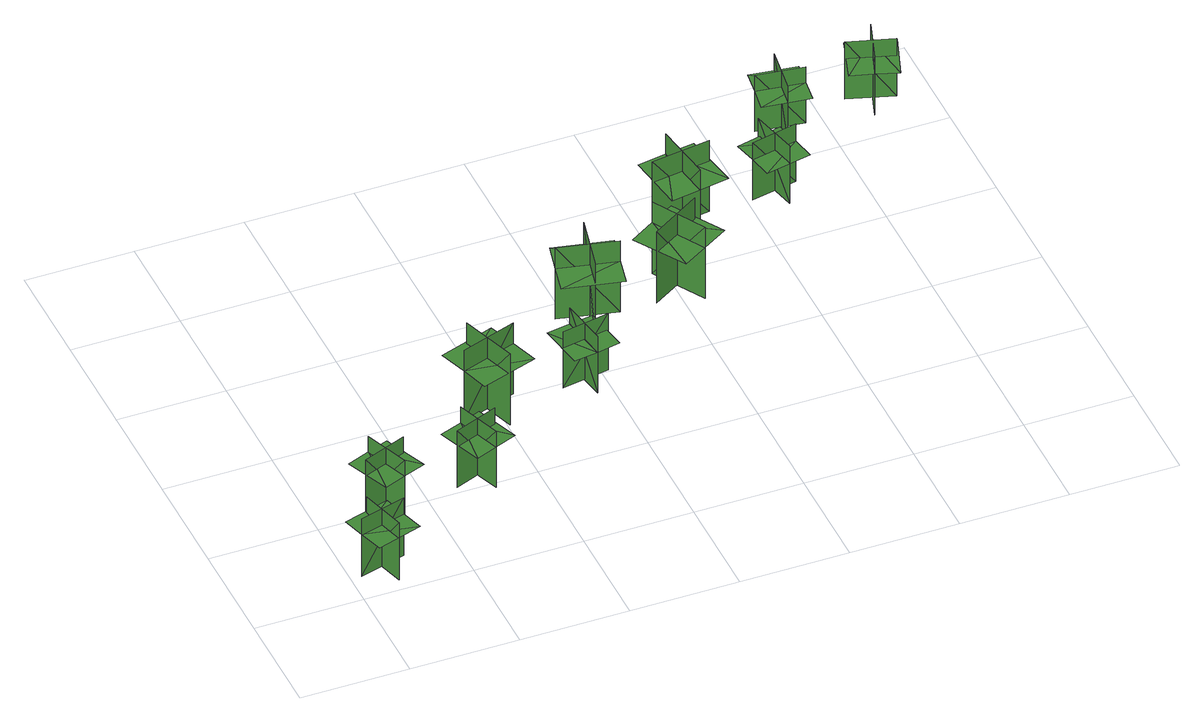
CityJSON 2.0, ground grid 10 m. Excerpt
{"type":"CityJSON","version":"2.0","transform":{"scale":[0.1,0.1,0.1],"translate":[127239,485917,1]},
"CityObjects":{
"tree1":{"type":"SolitaryVegetationObject","geometry":[{"type":"MultiSurface","lod":"1","boundaries":[[[0,1,2]],[[0,2,3]],[[4,5,6]],[[4,6,7]],[[8,9,10]],[[8,10,11]],[[8,11,12]],[[8,12,13]]]}]},
"tree2":{"type":"SolitaryVegetationObject","geometry":[{"type":"MultiSurface","lod":"1","boundaries":[[[14,15,16]],[[14,16,17]],[[18,19,20]],[[18,20,21]],[[22,23,24]],[[22,24,25]],[[22,25,26]],[[22,26,27]]]}]},
"tree3":{"type":"SolitaryVegetationObject","geometry":[{"type":"MultiSurface","lod":"1","boundaries":[[[28,29,30]],[[28,30,31]],[[32,33,34]],[[32,34,35]],[[36,37,38]],[[36,38,39]],[[36,39,40]],[[36,40,41]]]}]},
"tree4":{"type":"SolitaryVegetationObject","geometry":[{"type":"MultiSurface","lod":"1","boundaries":[[[42,43,44]],[[42,44,45]],[[46,47,48]],[[46,48,49]],[[50,51,52]],[[50,52,53]],[[50,53,54]],[[50,54,55]]]}]},
"tree5":{"type":"SolitaryVegetationObject","geometry":[{"type":"MultiSurface","lod":"1","boundaries":[[[56,57,58]],[[56,58,59]],[[60,61,62]],[[60,62,63]],[[64,65,66]],[[64,66,67]],[[64,67,68]],[[64,68,69]]]}]},
"tree6":{"type":"SolitaryVegetationObject","geometry":[{"type":"MultiSurface","lod":"1","boundaries":[[[70,71,72]],[[70,72,73]],[[74,75,76]],[[74,76,77]],[[78,79,80]],[[78,80,81]],[[78,81,82]],[[78,82,83]]]}]},
"tree7":{"type":"SolitaryVegetationObject","geometry":[{"type":"MultiSurface","lod":"1","boundaries":[[[84,85,86]],[[84,86,87]],[[88,89,90]],[[88,90,91]],[[92,93,94]],[[92,94,95]],[[92,95,96]],[[92,96,97]]]}]},
"tree8":{"type":"SolitaryVegetationObject","geometry":[{"type":"MultiSurface","lod":"1","boundaries":[[[98,99,100]],[[98,100,101]],[[102,103,104]],[[102,104,105]],[[106,107,108]],[[106,108,109]],[[106,109,110]],[[106,110,111]]]}]},
"tree9":{"type":"SolitaryVegetationObject","geometry":[{"type":"MultiSurface","lod":"1","boundaries":[[[112,113,114]],[[112,114,115]],[[116,117,118]],[[116,118,119]],[[120,121,122]],[[120,122,123]],[[120,123,124]],[[120,124,125]]]}]},
"tree10":{"type":"SolitaryVegetationObject","geometry":[{"type":"MultiSurface","lod":"1","boundaries":[[[126,127,128]],[[126,128,129]],[[130,131,132]],[[130,132,133]],[[134,135,136]],[[134,136,137]],[[134,137,138]],[[134,138,139]]]}]},
"tree11":{"type":"SolitaryVegetationObject","geometry":[{"type":"MultiSurface","lod":"1","boundaries":[[[140,141,142]],[[140,142,143]],[[144,145,146]],[[144,146,147]],[[148,149,150]],[[148,150,151]],[[148,151,152]],[[148,152,153]]]}]}
},
"vertices":[
[25,53,3],[37,11,3],[37,11,65],[25,53,65],[10,28,3],[53,40,3],[53,40,65],[10,28,65],[10,28,48],[17,6,48],[59,19,48],[53,40,48],[47,62,48],[4,49,48],
[84,115,4],[43,99,4],[43,99,65],[84,115,65],[57,127,4],[73,86,4],[73,86,65],[57,127,65],[57,127,48],[36,119,48],[53,78,48],[73,86,48],[94,94,48],[77,135,48],
[170,122,3],[129,106,3],[129,106,64],[170,122,64],[144,134,3],[159,93,3],[159,93,64],[144,134,64],[144,134,47],[123,126,47],[139,85,47],[159,93,47],[180,101,47],[164,142,47],
[184,217,3],[202,165,3],[202,165,80],[184,217,80],[168,184,3],[220,202,3],[220,202,80],[168,184,80],[168,184,58],[176,158,58],[229,176,58],[220,202,58],[211,228,58],[159,210,58],
[262,193,3],[306,201,3],[306,201,64],[262,193,64],[286,176,3],[279,220,3],[279,220,64],[286,176,64],[286,176,47],[308,180,47],[301,223,47],[279,220,47],[257,216,47],[264,173,47],
[314,248,3],[326,302,3],[326,302,80],[314,248,80],[345,268,3],[291,280,3],[291,280,80],[345,268,80],[345,268,58],[351,295,58],[297,307,58],[291,280,58],[285,253,58],[339,241,58],
[425,297,2],[378,268,2],[378,268,79],[425,297,79],[390,306,2],[418,258,2],[418,258,79],[390,306,79],[390,306,57],[366,291,57],[395,244,57],[418,258,57],[442,273,57],[413,320,57],
[465,362,3],[410,354,3],[410,354,80],[465,362,80],[435,384,3],[443,329,3],[443,329,80],[435,384,80],[435,384,58],[408,380,58],[416,325,58],[443,329,58],[471,334,58],[462,388,58],
[532,347,2],[522,391,2],[522,391,64],[532,347,64],[548,372,2],[505,363,2],[505,363,64],[548,372,64],[548,372,46],[543,394,46],[500,384,46],[505,363,46],[509,341,46],[552,350,46],
[561,421,3],[567,465,3],[567,465,64],[561,421,64],[585,439,3],[541,445,3],[541,445,64],[585,439,64],[585,439,47],[588,461,47],[544,467,47],[541,445,47],[538,423,47],[582,417,47],
[670,444,2],[628,457,2],[628,457,64],[670,444,64],[657,470,2],[643,428,2],[643,428,64],[657,470,64],[657,470,46],[635,476,46],[622,434,46],[643,428,46],[664,421,46],[678,463,46]
]}
